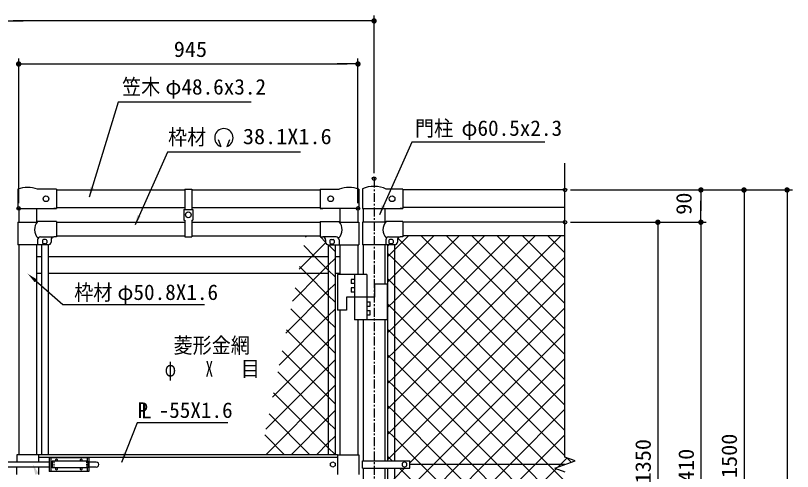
# Model space of a CAD drawing. Units: millimetres, scale not verified. Extents: x -4455 to 4455, y -3150 to 3150.
# Drawn here: x -2950 to -786, y 252 to 1522 of the extents above; entities that cross this region are included whole.
import ezdxf
from ezdxf.enums import TextEntityAlignment as Align

# ---------------------------------------------------------------- set-up
doc = ezdxf.new("R2010")
doc.units = ezdxf.units.MM
doc.header["$LTSCALE"] = 20
doc.header["$PDMODE"] = 32
doc.header["$PDSIZE"] = 10
for name, pattern in [('USER1', [2, 1.25, -0.25, 0.25, -0.25]), ('USER2', [0.375, 0.25, -0.125]), ('USER3', [1.125, 0.75, -0.125, 0.125, -0.125])]:
    doc.linetypes.add(name, pattern=pattern)
for name, color, linetype, lineweight in [('0-0_6文字', 3, 'Continuous', 25), ('0-1_8部品', 7, 'Continuous', 25), ('0-3_1部材', 7, 'Continuous', 25), ('0-4_中心線', 1, 'USER3', 25), ('0-5_5寸法', 1, 'Continuous', 25), ('0-6_SUNPOU', 1, 'Continuous', 25), ('0-8_2網', 4, 'Continuous', 25)]:
    doc.layers.add(name, color=color, linetype=linetype, lineweight=lineweight)
doc.layers.add('0-7_DEFPOINTS', color=7, linetype='Continuous')
doc.styles.add('ＭＳ ゴシック', font='')
doc.styles.get('ＭＳ ゴシック').set_extended_font_data('MS Gothic')

# ---------------------------------------------------------------- blocks, each defined once
blk = doc.blocks.new('M1')
at = {"layer": '0-6_SUNPOU'}
blk.add_line((-5, 0), (-38.58, 0), dxfattribs=at)
for points in [[(0, 0), (-5, 0), (-4.96, 0.63)], [(0, 0), (-4.96, -0.63), (-5, 0)], [(0, 0), (-4.96, 0.63), (-4.84, 1.24)], [(0, 0), (-4.84, -1.24), (-4.96, -0.63)], [(0, 0), (-4.84, 1.24), (-4.65, 1.84)], [(0, 0), (-4.65, -1.84), (-4.84, -1.24)], [(0, 0), (-4.65, 1.84), (-4.38, 2.41)], [(0, 0), (-4.38, -2.41), (-4.65, -1.84)], [(0, 0), (-4.38, 2.41), (-4.05, 2.94)], [(0, 0), (-4.05, -2.94), (-4.38, -2.41)], [(0, 0), (-4.05, 2.94), (-3.64, 3.42)], [(0, 0), (-3.64, -3.42), (-4.05, -2.94)], [(0, 0), (-3.64, 3.42), (-3.19, 3.85)], [(0, 0), (-3.19, -3.85), (-3.64, -3.42)], [(0, 0), (-3.19, 3.85), (-2.68, 4.22)], [(0, 0), (-2.68, -4.22), (-3.19, -3.85)], [(0, 0), (-2.68, 4.22), (-2.13, 4.52)], [(0, 0), (-2.13, -4.52), (-2.68, -4.22)], [(0, 0), (-2.13, 4.52), (-1.55, 4.76)], [(0, 0), (-1.55, -4.76), (-2.13, -4.52)], [(0, 0), (-1.55, 4.76), (-0.94, 4.91)], [(0, 0), (-0.94, -4.91), (-1.55, -4.76)], [(0, 0), (-0.94, 4.91), (-0.31, 4.99)], [(0, 0), (-0.31, -4.99), (-0.94, -4.91)], [(0, 0), (-0.31, 4.99), (0.31, 4.99)], [(0, 0), (0.31, -4.99), (-0.31, -4.99)], [(0, 0), (0.31, 4.99), (0.94, 4.91)], [(0, 0), (0.94, 4.91), (1.55, 4.76)], [(0, 0), (1.55, 4.76), (2.13, 4.52)], [(0, 0), (2.13, 4.52), (2.68, 4.22)], [(0, 0), (2.68, 4.22), (3.19, 3.85)], [(0, 0), (3.19, 3.85), (3.64, 3.42)], [(0, 0), (3.64, 3.42), (4.05, 2.94)], [(0, 0), (4.05, 2.94), (4.38, 2.41)], [(0, 0), (4.38, 2.41), (4.65, 1.84)], [(0, 0), (4.65, 1.84), (4.84, 1.24)], [(0, 0), (4.84, 1.24), (4.96, 0.63)], [(0, 0), (4.96, 0.63), (5, 0)], [(0, 0), (0.94, -4.91), (0.31, -4.99)], [(0, 0), (1.55, -4.76), (0.94, -4.91)], [(0, 0), (2.13, -4.52), (1.55, -4.76)], [(0, 0), (2.68, -4.22), (2.13, -4.52)], [(0, 0), (3.19, -3.85), (2.68, -4.22)], [(0, 0), (3.64, -3.42), (3.19, -3.85)], [(0, 0), (4.05, -2.94), (3.64, -3.42)], [(0, 0), (4.38, -2.41), (4.05, -2.94)], [(0, 0), (4.65, -1.84), (4.38, -2.41)], [(0, 0), (4.84, -1.24), (4.65, -1.84)], [(0, 0), (4.96, -0.63), (4.84, -1.24)], [(0, 0), (5, 0), (4.96, -0.63)]]:
    blk.add_solid(points, dxfattribs=at)

msp = doc.modelspace()

# ---------------------------------------------------------------- linework, layer by layer
at = {"layer": '0-0_6文字'}
for p, q in [((-2385.63, 1176.71), (-2378.55, 1157.23)), ((-2354.56, 1176.05), (-2361.65, 1156.57))]:
    msp.add_line(p, q, dxfattribs=at)
at = {"layer": '0-0_6文字', "color": 4}
for points in [[(-2293.58, 1280.64), (-2664.21, 1280.64), (-2745.27, 1016.02)], [(-1475.73, 1168.98), (-1846.36, 1168.98), (-1936.89, 966.47)], [(-2156.43, 1141.06), (-2527.06, 1141.06), (-2617.58, 938.55)], [(-2358.84, 386.83), (-2611.4, 386.83), (-2654.95, 276.76)]]:
    msp.add_lwpolyline(points, dxfattribs=at)
at = {"layer": '0-0_6文字', "color": 1}
msp.add_lwpolyline([(-2893.71, 782.63), (-2819.11, 717.22), (-2423.72, 717.22)], dxfattribs=at)
at = {"layer": '0-0_6文字'}
msp.add_arc((-2370.04, 1181.35), 25.57, 289.42401, 250.57599, dxfattribs=at)
at = {"layer": '0-0_6文字', "color": 4}
for points in [[(-2745.86, 1014.1), (-2742.05, 1044.31), (-2732.09, 1041.26)], [(-1937.7, 964.64), (-1930.22, 994.16), (-1920.7, 989.9)], [(-2618.4, 936.73), (-2610.91, 966.24), (-2601.4, 961.99)], [(-2655.69, 274.9), (-2649.5, 304.71), (-2639.81, 300.88)]]:
    msp.add_solid(points, dxfattribs=at)
at = {"layer": '0-0_6文字', "color": 1}
msp.add_solid([(-2897.01, 778.87), (-2890.42, 786.39), (-2916.27, 802.41)], dxfattribs=at)
at = {"layer": '0-1_8部品'}
for p, q in [((-2944.25, 945.98), (-2944.25, 882.98)), ((-2944.25, 945.98), (-2890.77, 945.98)), ((-2836.55, 948.33), (-2889.29, 948.33)), ((-2836.55, 948.33), (-2836.55, 904.98)), ((-2101.55, 948.33), (-2048.82, 948.33)), ((-2101.55, 948.33), (-2101.55, 904.98)), ((-2047.34, 945.98), (-1993.85, 945.98)), ((-1993.85, 945.98), (-1993.85, 882.98)), ((-1919.61, 945.98), (-1984.1, 945.98)), ((-1984.1, 945.98), (-1984.1, 882.98)), ((-1871.55, 948.33), (-1917.58, 948.33)), ((-1871.55, 948.33), (-1871.55, 904.98)), ((-2888.85, 896.98), (-2888.85, 882.98)), ((-2880.85, 904.98), (-2843.55, 904.98)), ((-2875.55, 894.98), (-2875.55, 888.98)), ((-2866.55, 897.98), (-2872.55, 897.98)), ((-2863.55, 894.98), (-2863.55, 888.98)), ((-2851.55, 896.98), (-2851.55, 890.98)), ((-2836.55, 904.98), (-2843.55, 904.98)), ((-2101.55, 904.98), (-2094.55, 904.98)), ((-2057.25, 904.98), (-2094.55, 904.98)), ((-2086.55, 896.98), (-2086.55, 890.98)), ((-2074.55, 894.98), (-2074.55, 888.98)), ((-2071.55, 897.98), (-2065.55, 897.98)), ((-2062.55, 894.98), (-2062.55, 888.98)), ((-2049.25, 896.98), (-2049.25, 882.98)), ((-1919, 896.98), (-1919, 882.98)), ((-1911, 904.98), (-1878.55, 904.98)), ((-1910.55, 894.98), (-1910.55, 888.98)), ((-1901.55, 897.98), (-1907.55, 897.98)), ((-1898.55, 894.98), (-1898.55, 888.98)), ((-1886.55, 896.98), (-1886.55, 890.98)), ((-1871.55, 904.98), (-1878.55, 904.98)), ((-2859.55, 882.98), (-2944.25, 882.98)), ((-2866.55, 885.98), (-2872.55, 885.98)), ((-2078.55, 882.98), (-1993.85, 882.98)), ((-2071.55, 885.98), (-2065.55, 885.98)), ((-1894.55, 882.98), (-1984.1, 882.98)), ((-1914.06, 879.31), (-1910.39, 882.98)), ((-1901.55, 885.98), (-1907.55, 885.98)), ((-1972.05, 800.48), (-2053.05, 800.48)), ((-2053.05, 800.48), (-2053.05, 701.48)), ((-2006.05, 786.98), (-2015.55, 786.98)), ((-2015.55, 786.98), (-2015.55, 774.98)), ((-2006.05, 800.48), (-2006.05, 674.48)), ((-1972.05, 800.48), (-1972.05, 674.48)), ((-2006.05, 774.98), (-2015.55, 774.98)), ((-2006.05, 762.98), (-2015.55, 762.98)), ((-2015.55, 762.98), (-2015.55, 750.98)), ((-1950.05, 773.48), (-1950.05, 737.48)), ((-1915.05, 773.48), (-1950.05, 773.48)), ((-1915.05, 773.48), (-1915.05, 674.48)), ((-2028.05, 737.48), (-2028.05, 701.48)), ((-1950.05, 737.48), (-2028.05, 737.48)), ((-2006.05, 750.98), (-2015.55, 750.98)), ((-1972.05, 723.98), (-1962.55, 723.98)), ((-1962.55, 711.98), (-1962.55, 723.98)), ((-2028.05, 701.48), (-2053.05, 701.48)), ((-1972.05, 711.98), (-1962.55, 711.98)), ((-1972.05, 699.98), (-1962.55, 699.98)), ((-1962.55, 687.98), (-1962.55, 699.98)), ((-1915.05, 674.48), (-2006.05, 674.48)), ((-1972.05, 687.98), (-1962.55, 687.98)), ((-2886.56, 298.48), (-2946.55, 298.48)), ((-2946.55, 298.48), (-2946.55, 277.98)), ((-2886.56, 298.48), (-2886.56, 277.98)), ((-2746.55, 289.98), (-2856.55, 289.98)), ((-2856.55, 289.98), (-2856.55, 251.98)), ((-2852.05, 289.98), (-2852.05, 251.98)), ((-2751.05, 289.98), (-2751.05, 280.48)), ((-2746.55, 289.98), (-2746.55, 251.98)), ((-2856.55, 277.98), (-2983.55, 277.98)), ((-2856.55, 263.98), (-2983.55, 263.98)), ((-2946.55, 243.48), (-2946.55, 263.98)), ((-2886.56, 263.98), (-2886.56, 243.48)), ((-2848.55, 277.98), (-2851.55, 277.98)), ((-2848.55, 263.98), (-2851.55, 263.98)), ((-2748.55, 261.48), (-2848.55, 261.48)), ((-2751.05, 261.48), (-2751.05, 251.98)), ((-2748.55, 280.48), (-2748.55, 261.48)), ((-2725.55, 277.98), (-2746.55, 277.98)), ((-2725.55, 263.98), (-2746.55, 263.98)), ((-2073.05, 274.73), (-2066.55, 278.48)), ((-2073.05, 267.23), (-2073.05, 274.73)), ((-2066.55, 263.47), (-2073.05, 267.23)), ((-2066.55, 278.48), (-2060.05, 274.73)), ((-2060.05, 267.23), (-2066.55, 263.47)), ((-1984.05, 260.98), (-1984.05, 280.98)), ((-1984.05, 280.98), (-1851.55, 280.98)), ((-1984.05, 260.98), (-1851.55, 260.98)), ((-1866.55, 278.48), (-1873.05, 274.73)), ((-1873.05, 274.73), (-1873.05, 267.23)), ((-1873.05, 267.23), (-1866.55, 263.47)), ((-1860.05, 274.73), (-1866.55, 278.48)), ((-1866.55, 263.47), (-1860.05, 267.23)), ((-1860.05, 267.23), (-1860.05, 274.73)), ((-1851.55, 260.98), (-1851.55, 280.98)), ((-2746.55, 251.98), (-2856.55, 251.98))]:
    msp.add_line(p, q, dxfattribs=at)
at = {"layer": '0-1_8部品', "linetype": 'USER2'}
for p, q in [((-2844.08, 280.48), (-2844.08, 261.48)), ((-2753.08, 280.48), (-2753.08, 261.48))]:
    msp.add_line(p, q, dxfattribs=at)
at = {"layer": '0-1_8部品'}
msp.add_lwpolyline([(-2748.55, 280.48), (-2848.55, 280.48), (-2848.55, 261.48)], dxfattribs=at)
for centre, radius, start, end in [((-2863.59, 925.78), 33.86, 138.24888, 225.44442), ((-2074.52, 925.78), 33.86, 314.55558, 41.75112), ((-1892.96, 925.08), 33.86, 136.64106, 223.65735), ((-2880.85, 896.98), 8, 90, 180), ((-2872.55, 894.98), 3, 90, 180), ((-2872.55, 888.98), 3, 180, 270), ((-2866.55, 894.98), 3, 0, 90), ((-2866.55, 888.98), 3, 270, 0), ((-2859.55, 890.98), 8, 270, 0), ((-2843.55, 896.98), 8, 90, 180), ((-2094.55, 896.98), 8, 0, 90), ((-2078.55, 890.98), 8, 180, 270), ((-2071.55, 894.98), 3, 90, 180), ((-2071.55, 888.98), 3, 180, 270), ((-2065.55, 894.98), 3, 0, 90), ((-2065.55, 888.98), 3, 270, 0), ((-2057.25, 896.98), 8, 0, 90), ((-1911, 896.98), 8, 90, 180), ((-1907.55, 894.98), 3, 90, 180), ((-1907.55, 888.98), 3, 180, 270), ((-1901.55, 894.98), 3, 0, 90), ((-1901.55, 888.98), 3, 270, 0), ((-1894.55, 890.98), 8, 270, 0), ((-1878.55, 896.98), 8, 90, 180), ((-2836.55, 282.73), 3, 311.40962, 228.59038), ((-2767.55, 282.73), 3, 311.40962, 228.59038), ((-2836.55, 259.23), 3, 131.40962, 48.59038), ((-2767.55, 259.23), 3, 131.40962, 48.59038), ((-2725.55, 270.98), 7, 270, 90.00058)]:
    msp.add_arc(centre, radius, start, end, dxfattribs=at)
at = {"layer": '0-1_8部品', "color": 1}
msp.add_solid([(-2895.13, 242.43), (-2885.96, 246.43), (-2902.55, 271.92)], dxfattribs=at)
at = {"layer": '0-3_1部材', "color": 4}
for p, q in [((-1419.87, 326.15), (-1419.87, 1110.85)), ((-1419.87, 291.93), (-1419.87, 326.15)), ((-1448.06, 261.15), (-1419.87, 250.89))]:
    msp.add_line(p, q, dxfattribs=at)
at = {"layer": '0-3_1部材'}
for p, q in [((-1984.1, 1038.98), (-1984.1, 984.48)), ((-2944.25, 1038.17), (-2944.25, 984.48)), ((-2836.55, 1038.33), (-2889.29, 1038.33)), ((-2836.55, 1038.33), (-2836.55, 984.48)), ((-2836.55, 1035.98), (-2479.05, 1035.98)), ((-2479.05, 1038.33), (-2459.05, 1038.33)), ((-2479.05, 1038.33), (-2479.05, 981.67)), ((-2459.05, 1038.33), (-2459.05, 981.67)), ((-2459.05, 1035.98), (-2101.55, 1035.98)), ((-2101.55, 1038.33), (-2101.55, 984.48)), ((-2101.55, 1038.33), (-2048.82, 1038.33)), ((-1993.85, 1038.17), (-1993.85, 984.48)), ((-1871.55, 1038.33), (-1917.58, 1038.33)), ((-1871.55, 1038.33), (-1871.55, 984.48)), ((-1419.87, 1035.98), (-1871.55, 1035.98)), ((-2944.25, 984.48), (-2836.55, 984.48)), ((-2941.55, 984.48), (-2941.55, 945.98)), ((-2891.55, 984.48), (-2891.55, 945.98)), ((-2836.55, 984.48), (-2843.55, 984.48)), ((-2836.55, 987.38), (-2479.05, 987.38)), ((-2481.4, 981.67), (-2481.4, 951.67)), ((-2481.4, 981.67), (-2456.8, 981.67)), ((-2459.05, 987.38), (-2101.55, 987.38)), ((-2456.8, 981.67), (-2456.8, 951.67)), ((-1993.85, 984.48), (-2101.55, 984.48)), ((-2101.55, 984.48), (-2094.55, 984.48)), ((-1993.85, 984.48), (-2094.55, 984.48)), ((-2046.55, 984.48), (-2046.55, 945.98)), ((-1996.55, 984.48), (-1996.55, 945.98)), ((-1981.55, 984.48), (-1981.55, 945.98)), ((-1921.55, 984.48), (-1921.55, 945.98)), ((-1419.87, 987.38), (-1871.55, 987.38)), ((-2836.55, 945.98), (-2479.05, 945.98)), ((-2481.4, 951.67), (-2479.05, 951.67)), ((-2479.05, 951.67), (-2479.05, 905.71)), ((-2459.05, 951.67), (-2456.8, 951.67)), ((-2459.05, 951.67), (-2459.05, 905.71)), ((-2459.05, 945.98), (-2101.55, 945.98)), ((-1419.87, 945.98), (-1871.55, 945.98)), ((-2836.55, 907.98), (-2479.05, 907.98)), ((-2479.05, 905.71), (-2459.05, 905.71)), ((-2459.05, 907.98), (-2101.55, 907.98)), ((-1419.87, 907.98), (-1871.55, 907.98)), ((-2941.55, 882.98), (-2941.55, 645.48)), ((-2941.55, 882.98), (-2941.55, 298.48)), ((-2891.55, 882.98), (-2891.55, 645.48)), ((-2891.55, 882.98), (-2891.55, 298.48)), ((-2878.05, 882.98), (-2878.05, 648.48)), ((-2878.05, 882.98), (-2878.05, 298.48)), ((-2859.05, 882.99), (-2859.05, 648.48)), ((-2859.05, 882.99), (-2859.05, 298.48)), ((-2079.05, 882.99), (-2079.05, 648.48)), ((-2079.05, 882.99), (-2079.05, 298.48)), ((-2060.05, 882.98), (-2060.05, 648.48)), ((-2060.05, 882.98), (-2060.05, 298.48)), ((-2046.55, 882.98), (-2046.55, 800.48)), ((-1996.55, 882.98), (-1996.55, 800.48)), ((-1981.55, 882.98), (-1981.55, 800.48)), ((-1921.55, 882.98), (-1921.55, 773.48)), ((-1921.55, 882.98), (-1921.55, 863.48)), ((-1914.06, 882.98), (-1914.05, 620.98)), ((-1914.06, 882.98), (-1914.05, 280.98)), ((-1895.05, 885.17), (-1895.05, 620.98)), ((-1895.05, 885.17), (-1895.05, 280.98)), ((-2891.55, 850.98), (-2878.05, 850.98)), ((-2859.05, 850.98), (-2084.89, 850.98)), ((-2828.01, 850.98), (-2815.81, 850.98)), ((-2090.72, 850.98), (-2079.05, 850.98)), ((-2060.05, 850.98), (-2046.55, 850.98)), ((-2891.55, 803.98), (-2878.05, 803.98)), ((-2859.05, 803.98), (-2806.89, 803.98)), ((-2806.89, 803.98), (-2130.69, 803.98)), ((-2130.69, 803.98), (-2079.05, 803.98)), ((-2060.05, 803.98), (-2046.55, 803.98)), ((-2046.55, 701.48), (-2046.55, 298.48)), ((-1996.55, 674.48), (-1996.55, 298.48)), ((-1981.55, 674.48), (-1981.56, 280.98)), ((-1921.55, 674.48), (-1921.55, 280.98)), ((-2053.38, 298.48), (-2886.56, 298.48)), ((-2053.38, 290.48), (-2886.56, 290.48)), ((-2053.38, 298.48), (-1994.05, 298.48)), ((-2053.38, 298.48), (-2053.38, 243.48)), ((-1994.05, 298.48), (-1994.05, 243.48)), ((-2060.05, 274.73), (-2060.05, 267.23)), ((-1981.56, 260.98), (-1981.55, -155.62)), ((-1921.55, 260.98), (-1921.55, -182.62)), ((-1914.05, 260.98), (-1914.05, -341.02)), ((-1895.05, 260.98), (-1895.05, -341.02)), ((-1419.87, 270.98), (-1851.55, 270.98))]:
    msp.add_line(p, q, dxfattribs=at)
msp.add_lwpolyline([(-1984.1, 984.48), (-1871.55, 984.48), (-1878.55, 984.48)], dxfattribs=at)
at = {"layer": '0-3_1部材', "color": 4}
msp.add_lwpolyline([(-1448.06, 261.15), (-1391.68, 281.67), (-1419.87, 291.93)], dxfattribs=at)
at = {"layer": '0-3_1部材'}
for centre in [(-2865.55, 1011.38), (-2072.55, 1011.38), (-1901.55, 1011.4), (-2469.05, 966.67)]:
    msp.add_circle(centre, 8, dxfattribs=at)
for centre, start, end in [((-2916.55, 963.12), 70.07395, 110.25812), ((-2021.55, 963.12), 69.74188, 109.92605), ((-1951.55, 965.9), 64.87166, 114.00868)]:
    msp.add_arc(centre, 80, start, end, dxfattribs=at)
at = {"layer": '0-4_中心線', "linetype": 'USER1'}
msp.add_line((-1951.55, 1067.48), (-1951.55, -812.92), dxfattribs=at)
at = {"layer": '0-5_5寸法'}
for p, q in [((-1951.55, 1082.48), (-1951.55, 1521.9)), ((-1981.55, 1506.9), (-2956.57, 1506.9)), ((-2941.55, 999.48), (-2941.55, 1401.9)), ((-2911.55, 1386.9), (-2026.55, 1386.9)), ((-1996.55, 999.48), (-1996.55, 1401.9)), ((-1404.87, 1035.98), (-1026.08, 1035.98)), ((-1404.87, 1035.98), (-906.08, 1035.98)), ((-1404.87, 1035.98), (-786.08, 1035.98)), ((-1041.08, 975.98), (-1041.08, 1005.98)), ((-921.08, 1005.98), (-921.08, -434.02)), ((-801.08, 1005.98), (-801.08, -684.02)), ((-1404.87, 945.98), (-1146.08, 945.98)), ((-1404.87, 945.98), (-1026.08, 945.98)), ((-1404.87, 945.98), (-1026.08, 945.98)), ((-1161.08, 915.98), (-1161.08, -374.02)), ((-1041.08, 915.98), (-1041.08, -434.02))]:
    msp.add_line(p, q, dxfattribs=at)
at = {"layer": '0-7_DEFPOINTS'}
for p in [(-1996.55, 1386.9), (-1951.55, 1067.48), (-1419.87, 1035.98), (-1041.08, 1035.98), (-2941.55, 984.48), (-1996.55, 984.48), (-1419.87, 945.98)]:
    msp.add_point(p, dxfattribs=at)
at = {"layer": '0-8_2網'}
for p, q in [((-2142.29, 904.56), (-2138.87, 907.98)), ((-2101.55, 905.99), (-2103.54, 907.98)), ((-2086.55, 890.99), (-2100.54, 904.98)), ((-1895.05, 868.95), (-1856.03, 907.98)), ((-1895.05, 798.24), (-1785.32, 907.98)), ((-1895.05, 727.53), (-1714.61, 907.98)), ((-1895.05, 656.82), (-1643.9, 907.98)), ((-1895.05, 586.11), (-1573.19, 907.98)), ((-1895.05, 515.4), (-1502.48, 907.98)), ((-1419.87, 436.44), (-1885.04, 901.61)), ((-1419.87, 507.15), (-1820.7, 907.98)), ((-1419.87, 577.86), (-1749.99, 907.98)), ((-1419.87, 648.57), (-1679.28, 907.98)), ((-1419.87, 719.28), (-1608.57, 907.98)), ((-1419.87, 789.99), (-1537.86, 907.98)), ((-1419.87, 860.7), (-1467.15, 907.98)), ((-2060.05, 864.49), (-2078.54, 882.98)), ((-1914.06, 849.95), (-1895.05, 868.95)), ((-2079.05, 826.37), (-2060.05, 845.37)), ((-1895.05, 840.91), (-1914.06, 859.91)), ((-1895.05, 373.98), (-1419.87, 849.16)), ((-1419.87, 365.73), (-1895.05, 840.91)), ((-2060.05, 793.78), (-2079.05, 812.78)), ((-1914.06, 779.24), (-1895.05, 798.24)), ((-1895.05, 770.2), (-1914.06, 789.2)), ((-2079.05, 671.36), (-2171.39, 763.7)), ((-2079.05, 755.66), (-2060.05, 774.66)), ((-1895.05, 303.27), (-1419.87, 778.45)), ((-1419.87, 295.02), (-1895.05, 770.2)), ((-2197.54, 637.18), (-2079.05, 755.66)), ((-2060.05, 723.07), (-2079.05, 742.07)), ((-1914.05, 708.53), (-1895.05, 727.53)), ((-1895.05, 699.49), (-1914.05, 718.49)), ((-2079.05, 600.65), (-2183.5, 705.1)), ((-2079.05, 684.95), (-2060.05, 703.95)), ((-1466.54, 270.98), (-1895.05, 699.49)), ((-1851.55, 276.06), (-1419.87, 707.74)), ((-2215.95, 548.05), (-2079.05, 684.95)), ((-2060.05, 652.36), (-2079.05, 671.36)), ((-1914.05, 637.82), (-1895.05, 656.82)), ((-2079.05, 529.94), (-2195.61, 646.49)), ((-2079.05, 614.24), (-2060.05, 633.24)), ((-1895.05, 628.78), (-1914.05, 647.78)), ((-1537.25, 270.98), (-1895.05, 628.78)), ((-1785.92, 270.98), (-1419.87, 637.03)), ((-2234.37, 458.93), (-2079.05, 614.24)), ((-2060.05, 581.65), (-2079.05, 600.65)), ((-1914.06, 567.11), (-1895.05, 586.11)), ((-1715.21, 270.98), (-1419.87, 566.32)), ((-2252.79, 369.8), (-2079.05, 543.53)), ((-2079.05, 543.53), (-2060.05, 562.53)), ((-2079.05, 388.51), (-2219.83, 529.29)), ((-2060.05, 510.94), (-2079.05, 529.94)), ((-1914.05, 496.4), (-1895.05, 515.4)), ((-1644.5, 270.98), (-1419.87, 495.61)), ((-2079.05, 317.8), (-2231.94, 470.69)), ((-1895.05, 416.65), (-1914.05, 435.65)), ((-2130.44, 298.48), (-2244.05, 412.09)), ((-2079.05, 402.11), (-2060.05, 421.11)), ((-1749.39, 270.98), (-1895.05, 416.65)), ((-1573.79, 270.98), (-1419.87, 424.9)), ((-2182.69, 298.48), (-2079.05, 402.11)), ((-2060.05, 369.51), (-2079.05, 388.51)), ((-1914.05, 354.98), (-1895.05, 373.98)), ((-2201.15, 298.48), (-2256.16, 353.48)), ((-2079.05, 331.4), (-2060.05, 350.4)), ((-1895.05, 345.94), (-1914.05, 364.94)), ((-1503.08, 270.98), (-1419.87, 354.19)), ((-2111.98, 298.48), (-2079.05, 331.4)), ((-1820.1, 270.98), (-1895.05, 345.94)), ((-2060.05, 298.8), (-2079.05, 317.8)), ((-1914.05, 284.27), (-1895.05, 303.27)), ((-1900.81, 280.98), (-1914.05, 294.23)), ((-1432.37, 270.98), (-1413.67, 289.67)), ((-1402.56, 277.71), (-1415.02, 290.16)), ((-1895.05, 91.14), (-1715.21, 270.98)), ((-1895.05, 20.43), (-1644.5, 270.98)), ((-1419.87, -199.96), (-1880.81, 260.98)), ((-1419.87, -129.25), (-1820.1, 270.98)), ((-1419.87, -58.54), (-1749.39, 270.98)), ((-1419.87, 12.18), (-1678.68, 270.98)), ((-1419.87, 82.89), (-1607.97, 270.98)), ((-1419.87, 153.6), (-1537.25, 270.98)), ((-1419.87, 224.31), (-1466.54, 270.98)), ((-1438.85, 264.5), (-1432.37, 270.98))]:
    msp.add_line(p, q, dxfattribs=at)
for points in [[(-2160.7, 815.44), (-2125.16, 850.98), (-2086.43, 889.71)], [(-1914.05, 425.69), (-1895.05, 444.69), (-1431.76, 907.98)], [(-2079.05, 812.78), (-2117.25, 850.98), (-2147.18, 880.9)], [(-2179.12, 726.31), (-2101.45, 803.98), (-2079.05, 826.37)], [(-2079.05, 742.07), (-2140.96, 803.98), (-2159.29, 822.3)], [(-2060.05, 440.23), (-2079.05, 459.23), (-2207.72, 587.89)], [(-1607.97, 270.98), (-1895.05, 558.07), (-1914.06, 577.07)], [(-1678.68, 270.98), (-1895.05, 487.36), (-1914.05, 506.36)], [(-2253.4, 298.48), (-2079.05, 472.82), (-2060.05, 491.82)], [(-1914.05, 142.85), (-1895.05, 161.85), (-1785.92, 270.98)], [(-1914.05, -69.29), (-1895.05, -50.29), (-1573.79, 270.98)], [(-1914.05, -140), (-1895.05, -121), (-1503.08, 270.98)], [(-1914.05, 213.56), (-1895.05, 232.56), (-1866.63, 260.98)], [(-1914.05, -210.71), (-1895.05, -191.71), (-1443.76, 259.58)]]:
    msp.add_lwpolyline(points, dxfattribs=at)

# ---------------------------------------------------------------- block references
at = {"layer": '0-5_5寸法', "xscale": 1.5, "yscale": 1.5}
for p, rotation in [((-2986.57, 1506.9), 180), ((-2941.55, 1386.9), 180), ((-1041.08, 1035.98), 90), ((-921.08, 1035.98), 90), ((-801.08, 1035.98), 90), ((-1041.08, 945.98), 270), ((-1161.08, 945.98), 90), ((-1041.08, 945.98), 90)]:
    msp.add_blockref('M1', p, dxfattribs=dict(at, rotation=rotation))
for p in [(-1951.55, 1506.9), (-1996.55, 1386.9)]:
    msp.add_blockref('M1', p, dxfattribs=at)

# ---------------------------------------------------------------- texts
at = {"layer": '0-0_6文字', "style": 'ＭＳ ゴシック'}
for s, height, width, p in [('笠木', 43.3, 0.9, (-2653.55, 1288.75)), ('門柱', 43.3, 0.9, (-1837.56, 1173.08)), ('枠材   ', 43.3, 0.9, (-2525.44, 1148.74)), ('38.1X1.6', 43.26, 1.05, (-2317, 1150.53)), ('枠材', 43.3, 0.9, (-2786.94, 715.9)), ('菱形金網', 43.3, 0.9, (-2510.13, 568.41)), ('φ    X', 43.3, 0.7, (-2534.68, 503.28)), ('目', 43.3, 0.9, (-2322.95, 503.67)), ('L', 43.26, 1.05, (-2601.88, 387.16))]:
    msp.add_text(s, height=height, dxfattribs=dict(at, width=width)).set_placement(p, align=Align.BOTTOM_LEFT)
for s, p in [('φ48.6x3.2', (-2533, 1288.77)), ('φ60.5x2.3', (-1708.3, 1173.71)), ('φ50.8X1.6', (-2666.65, 716.51)), ('P -55X1.6', (-2610.72, 387.95))]:
    msp.add_text(s, height=43.3, dxfattribs=at).set_placement(p, align=Align.BOTTOM_LEFT)
at = {"layer": '0-5_5寸法', "color": 3, "style": 'ＭＳ ゴシック', "width": 1.05}
msp.add_text('945', height=43.26, dxfattribs=at).set_placement((-2509.55, 1393.58), align=Align.BOTTOM_LEFT)
for s, p in [('90', (-1054.13, 966.83)), ('1500', (-927.75, 233.48)), ('1350', (-1167.75, 218.48)), ('1410', (-1047.75, 191.48))]:
    msp.add_text(s, height=43.26, rotation=90, dxfattribs=at).set_placement(p, align=Align.BOTTOM_LEFT)

doc.saveas('drawing.dxf')
